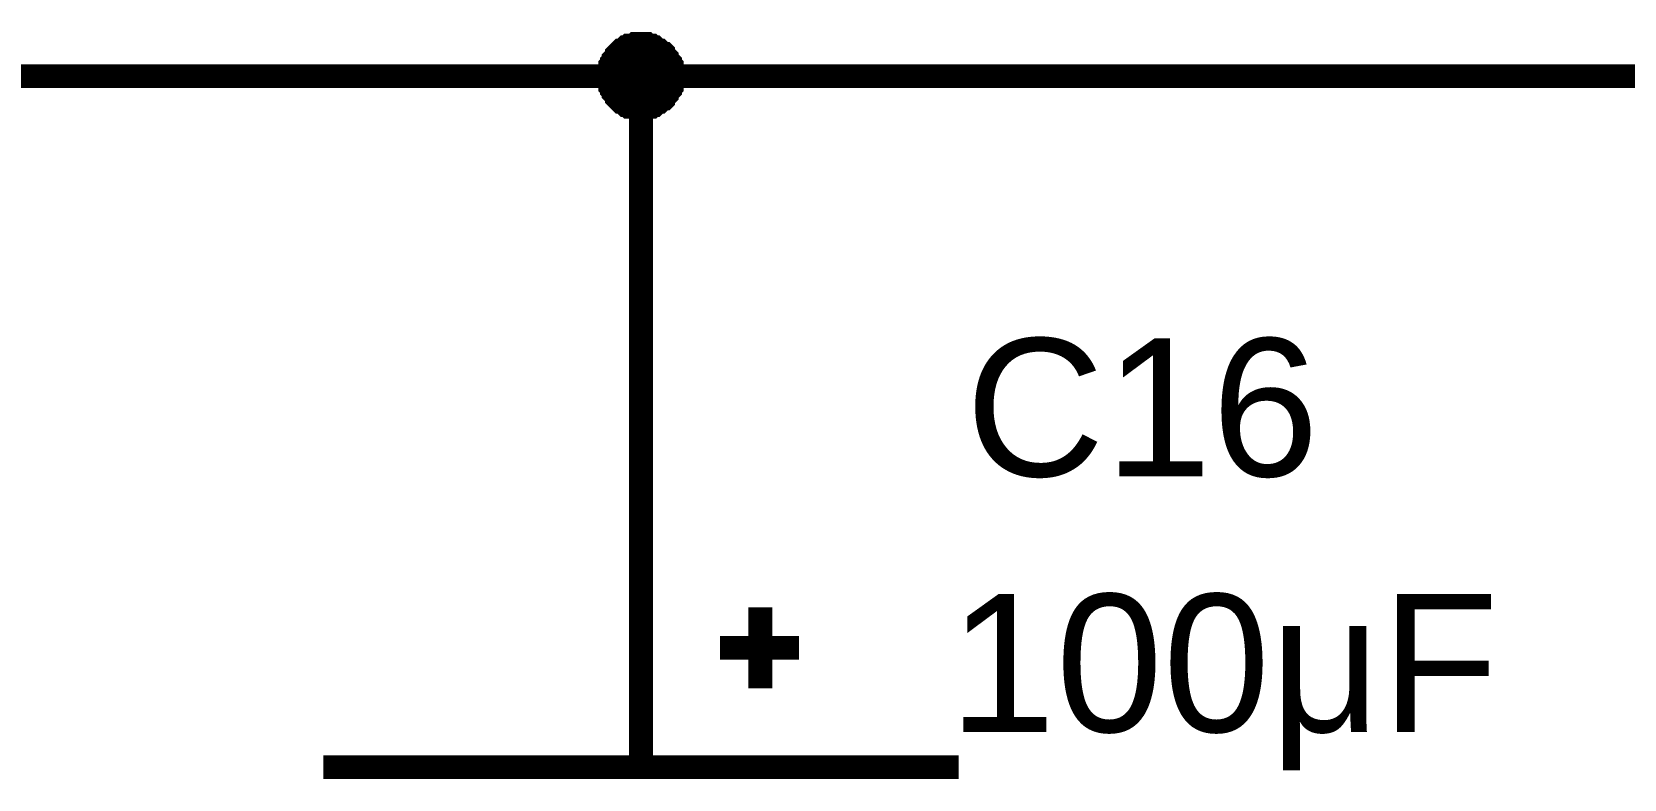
# Model space of a CAD drawing. Header units: millimetres. Extents: x 0 to 594, y 0 to 420.
# Drawn here: x 397.32 to 417.36, y 208.54 to 217.94 of the extents above; entities that cross this region are included whole.
import ezdxf

# ---------------------------------------------------------------- set-up
doc = ezdxf.new("R2010")
doc.units = ezdxf.units.MM
doc.layers.add('Sheet', color=255, linetype='Continuous')
doc.styles.get("Standard").update_dxf_attribs({"font": 'arial.ttf'})

msp = doc.modelspace()

# ---------------------------------------------------------------- linework, layer by layer
at = {"layer": 'Sheet', "color": 0}
for points, const_width in [([(404.48, 217.387), (404.48, 217.409), (404.48, 217.43), (404.48, 217.472), (404.48, 217.493), (404.502, 217.514), (404.502, 217.536), (404.502, 217.557), (404.523, 217.578), (404.523, 217.599), (404.544, 217.62), (404.544, 217.641), (404.565, 217.663), (404.586, 217.684), (404.586, 217.705), (404.607, 217.726), (404.629, 217.747), (404.65, 217.768), (404.65, 217.768), (404.671, 217.79), (404.692, 217.811), (404.713, 217.811), (404.734, 217.832), (404.756, 217.853), (404.777, 217.853), (404.798, 217.874), (404.84, 217.874), (404.861, 217.874), (404.883, 217.895), (404.904, 217.895), (404.925, 217.895), (404.967, 217.895), (404.988, 217.895)], 0.0991), ([(404.48, 217.387), (404.48, 217.409), (404.48, 217.43), (404.48, 217.472), (404.48, 217.493), (404.502, 217.514), (404.502, 217.536), (404.502, 217.557), (404.523, 217.578), (404.523, 217.599), (404.544, 217.62), (404.544, 217.641), (404.565, 217.663), (404.586, 217.684), (404.586, 217.705), (404.607, 217.726), (404.629, 217.747), (404.65, 217.768), (404.65, 217.768), (404.671, 217.79), (404.692, 217.811), (404.713, 217.811), (404.734, 217.832), (404.756, 217.853), (404.777, 217.853), (404.798, 217.874), (404.84, 217.874), (404.861, 217.874), (404.883, 217.895), (404.904, 217.895), (404.925, 217.895), (404.967, 217.895), (404.988, 217.895)], 0.0991), ([(404.48, 217.387), (404.48, 217.409), (404.48, 217.43), (404.48, 217.472), (404.48, 217.493), (404.502, 217.514), (404.502, 217.536), (404.502, 217.557), (404.523, 217.578), (404.523, 217.599), (404.544, 217.62), (404.544, 217.641), (404.565, 217.663), (404.586, 217.684), (404.586, 217.705), (404.607, 217.726), (404.629, 217.747), (404.65, 217.768), (404.65, 217.768), (404.671, 217.79), (404.692, 217.811), (404.713, 217.811), (404.734, 217.832), (404.756, 217.853), (404.777, 217.853), (404.798, 217.874), (404.84, 217.874), (404.861, 217.874), (404.883, 217.895), (404.904, 217.895), (404.925, 217.895), (404.967, 217.895), (404.988, 217.895)], 0.0991), ([(404.48, 217.387), (404.48, 217.409), (404.48, 217.43), (404.48, 217.472), (404.48, 217.493), (404.502, 217.514), (404.502, 217.536), (404.502, 217.557), (404.523, 217.578), (404.523, 217.599), (404.544, 217.62), (404.544, 217.641), (404.565, 217.663), (404.586, 217.684), (404.586, 217.705), (404.607, 217.726), (404.629, 217.747), (404.65, 217.768), (404.65, 217.768), (404.671, 217.79), (404.692, 217.811), (404.713, 217.811), (404.734, 217.832), (404.756, 217.853), (404.777, 217.853), (404.798, 217.874), (404.84, 217.874), (404.861, 217.874), (404.883, 217.895), (404.904, 217.895), (404.925, 217.895), (404.967, 217.895), (404.988, 217.895)], 0.0991), ([(404.48, 217.387), (404.48, 217.409), (404.48, 217.43), (404.48, 217.472), (404.48, 217.493), (404.502, 217.514), (404.502, 217.536), (404.502, 217.557), (404.523, 217.578), (404.523, 217.599), (404.544, 217.62), (404.544, 217.641), (404.565, 217.663), (404.586, 217.684), (404.586, 217.705), (404.607, 217.726), (404.629, 217.747), (404.65, 217.768), (404.65, 217.768), (404.671, 217.79), (404.692, 217.811), (404.713, 217.811), (404.734, 217.832), (404.756, 217.853), (404.777, 217.853), (404.798, 217.874), (404.84, 217.874), (404.861, 217.874), (404.883, 217.895), (404.904, 217.895), (404.925, 217.895), (404.967, 217.895), (404.988, 217.895)], 0.0991), ([(404.48, 217.387), (404.48, 217.409), (404.48, 217.43), (404.48, 217.472), (404.48, 217.493), (404.502, 217.514), (404.502, 217.536), (404.502, 217.557), (404.523, 217.578), (404.523, 217.599), (404.544, 217.62), (404.544, 217.641), (404.565, 217.663), (404.586, 217.684), (404.586, 217.705), (404.607, 217.726), (404.629, 217.747), (404.65, 217.768), (404.65, 217.768), (404.671, 217.79), (404.692, 217.811), (404.713, 217.811), (404.734, 217.832), (404.756, 217.853), (404.777, 217.853), (404.798, 217.874), (404.84, 217.874), (404.861, 217.874), (404.883, 217.895), (404.904, 217.895), (404.925, 217.895), (404.967, 217.895), (404.988, 217.895)], 0.0991), ([(404.48, 217.387), (404.48, 217.409), (404.48, 217.43), (404.48, 217.472), (404.48, 217.493), (404.502, 217.514), (404.502, 217.536), (404.502, 217.557), (404.523, 217.578), (404.523, 217.599), (404.544, 217.62), (404.544, 217.641), (404.565, 217.663), (404.586, 217.684), (404.586, 217.705), (404.607, 217.726), (404.629, 217.747), (404.65, 217.768), (404.65, 217.768), (404.671, 217.79), (404.692, 217.811), (404.713, 217.811), (404.734, 217.832), (404.756, 217.853), (404.777, 217.853), (404.798, 217.874), (404.84, 217.874), (404.861, 217.874), (404.883, 217.895), (404.904, 217.895), (404.925, 217.895), (404.967, 217.895), (404.988, 217.895)], 0.0991), ([(404.48, 217.387), (404.48, 217.409), (404.48, 217.43), (404.48, 217.472), (404.48, 217.493), (404.502, 217.514), (404.502, 217.536), (404.502, 217.557), (404.523, 217.578), (404.523, 217.599), (404.544, 217.62), (404.544, 217.641), (404.565, 217.663), (404.586, 217.684), (404.586, 217.705), (404.607, 217.726), (404.629, 217.747), (404.65, 217.768), (404.65, 217.768), (404.671, 217.79), (404.692, 217.811), (404.713, 217.811), (404.734, 217.832), (404.756, 217.853), (404.777, 217.853), (404.798, 217.874), (404.84, 217.874), (404.861, 217.874), (404.883, 217.895), (404.904, 217.895), (404.925, 217.895), (404.967, 217.895), (404.988, 217.895)], 0.0991), ([(404.988, 217.895), (404.988, 217.895)], 0.0991), ([(404.988, 217.895), (405.01, 217.895), (405.031, 217.895), (405.073, 217.895), (405.094, 217.895), (405.115, 217.874), (405.137, 217.874), (405.158, 217.874), (405.179, 217.853), (405.2, 217.853), (405.221, 217.832), (405.242, 217.811), (405.264, 217.811), (405.285, 217.79), (405.306, 217.768), (405.327, 217.768), (405.348, 217.747), (405.369, 217.726), (405.369, 217.705), (405.391, 217.684), (405.412, 217.663), (405.412, 217.641), (405.433, 217.62), (405.454, 217.599), (405.454, 217.578), (405.475, 217.557), (405.475, 217.536), (405.475, 217.514), (405.496, 217.493), (405.496, 217.472), (405.496, 217.43), (405.496, 217.409), (405.496, 217.387)], 0.0991), ([(404.988, 217.895), (404.988, 217.895)], 0.0991), ([(404.988, 217.895), (405.01, 217.895), (405.031, 217.895), (405.073, 217.895), (405.094, 217.895), (405.115, 217.874), (405.137, 217.874), (405.158, 217.874), (405.179, 217.853), (405.2, 217.853), (405.221, 217.832), (405.242, 217.811), (405.264, 217.811), (405.285, 217.79), (405.306, 217.768), (405.327, 217.768), (405.348, 217.747), (405.369, 217.726), (405.369, 217.705), (405.391, 217.684), (405.412, 217.663), (405.412, 217.641), (405.433, 217.62), (405.454, 217.599), (405.454, 217.578), (405.475, 217.557), (405.475, 217.536), (405.475, 217.514), (405.496, 217.493), (405.496, 217.472), (405.496, 217.43), (405.496, 217.409), (405.496, 217.387)], 0.0991), ([(404.988, 217.895), (404.988, 217.895)], 0.0991), ([(404.988, 217.895), (405.01, 217.895), (405.031, 217.895), (405.073, 217.895), (405.094, 217.895), (405.115, 217.874), (405.137, 217.874), (405.158, 217.874), (405.179, 217.853), (405.2, 217.853), (405.221, 217.832), (405.242, 217.811), (405.264, 217.811), (405.285, 217.79), (405.306, 217.768), (405.327, 217.768), (405.348, 217.747), (405.369, 217.726), (405.369, 217.705), (405.391, 217.684), (405.412, 217.663), (405.412, 217.641), (405.433, 217.62), (405.454, 217.599), (405.454, 217.578), (405.475, 217.557), (405.475, 217.536), (405.475, 217.514), (405.496, 217.493), (405.496, 217.472), (405.496, 217.43), (405.496, 217.409), (405.496, 217.387)], 0.0991), ([(404.988, 217.895), (404.988, 217.895)], 0.0991), ([(404.988, 217.895), (405.01, 217.895), (405.031, 217.895), (405.073, 217.895), (405.094, 217.895), (405.115, 217.874), (405.137, 217.874), (405.158, 217.874), (405.179, 217.853), (405.2, 217.853), (405.221, 217.832), (405.242, 217.811), (405.264, 217.811), (405.285, 217.79), (405.306, 217.768), (405.327, 217.768), (405.348, 217.747), (405.369, 217.726), (405.369, 217.705), (405.391, 217.684), (405.412, 217.663), (405.412, 217.641), (405.433, 217.62), (405.454, 217.599), (405.454, 217.578), (405.475, 217.557), (405.475, 217.536), (405.475, 217.514), (405.496, 217.493), (405.496, 217.472), (405.496, 217.43), (405.496, 217.409), (405.496, 217.387)], 0.0991), ([(404.988, 217.895), (404.988, 217.895)], 0.0991), ([(404.988, 217.895), (405.01, 217.895), (405.031, 217.895), (405.073, 217.895), (405.094, 217.895), (405.115, 217.874), (405.137, 217.874), (405.158, 217.874), (405.179, 217.853), (405.2, 217.853), (405.221, 217.832), (405.242, 217.811), (405.264, 217.811), (405.285, 217.79), (405.306, 217.768), (405.327, 217.768), (405.348, 217.747), (405.369, 217.726), (405.369, 217.705), (405.391, 217.684), (405.412, 217.663), (405.412, 217.641), (405.433, 217.62), (405.454, 217.599), (405.454, 217.578), (405.475, 217.557), (405.475, 217.536), (405.475, 217.514), (405.496, 217.493), (405.496, 217.472), (405.496, 217.43), (405.496, 217.409), (405.496, 217.387)], 0.0991), ([(404.988, 217.895), (404.988, 217.895)], 0.0991), ([(404.988, 217.895), (405.01, 217.895), (405.031, 217.895), (405.073, 217.895), (405.094, 217.895), (405.115, 217.874), (405.137, 217.874), (405.158, 217.874), (405.179, 217.853), (405.2, 217.853), (405.221, 217.832), (405.242, 217.811), (405.264, 217.811), (405.285, 217.79), (405.306, 217.768), (405.327, 217.768), (405.348, 217.747), (405.369, 217.726), (405.369, 217.705), (405.391, 217.684), (405.412, 217.663), (405.412, 217.641), (405.433, 217.62), (405.454, 217.599), (405.454, 217.578), (405.475, 217.557), (405.475, 217.536), (405.475, 217.514), (405.496, 217.493), (405.496, 217.472), (405.496, 217.43), (405.496, 217.409), (405.496, 217.387)], 0.0991), ([(404.988, 217.895), (404.988, 217.895)], 0.0991), ([(404.988, 217.895), (405.01, 217.895), (405.031, 217.895), (405.073, 217.895), (405.094, 217.895), (405.115, 217.874), (405.137, 217.874), (405.158, 217.874), (405.179, 217.853), (405.2, 217.853), (405.221, 217.832), (405.242, 217.811), (405.264, 217.811), (405.285, 217.79), (405.306, 217.768), (405.327, 217.768), (405.348, 217.747), (405.369, 217.726), (405.369, 217.705), (405.391, 217.684), (405.412, 217.663), (405.412, 217.641), (405.433, 217.62), (405.454, 217.599), (405.454, 217.578), (405.475, 217.557), (405.475, 217.536), (405.475, 217.514), (405.496, 217.493), (405.496, 217.472), (405.496, 217.43), (405.496, 217.409), (405.496, 217.387)], 0.0991), ([(404.988, 217.895), (404.988, 217.895)], 0.0991), ([(404.988, 217.895), (405.01, 217.895), (405.031, 217.895), (405.073, 217.895), (405.094, 217.895), (405.115, 217.874), (405.137, 217.874), (405.158, 217.874), (405.179, 217.853), (405.2, 217.853), (405.221, 217.832), (405.242, 217.811), (405.264, 217.811), (405.285, 217.79), (405.306, 217.768), (405.327, 217.768), (405.348, 217.747), (405.369, 217.726), (405.369, 217.705), (405.391, 217.684), (405.412, 217.663), (405.412, 217.641), (405.433, 217.62), (405.454, 217.599), (405.454, 217.578), (405.475, 217.557), (405.475, 217.536), (405.475, 217.514), (405.496, 217.493), (405.496, 217.472), (405.496, 217.43), (405.496, 217.409), (405.496, 217.387)], 0.0991), ([(366.974, 217.387), (385.981, 217.387), (404.988, 217.387)], 0.3), ([(404.988, 211.693), (404.988, 217.387), (405.179, 217.387), (405.179, 217.387), (423.191, 217.387), (428.779, 217.387)], 0.3), ([(404.988, 216.879), (404.967, 216.879), (404.925, 216.879), (404.904, 216.879), (404.883, 216.879), (404.861, 216.901), (404.84, 216.901), (404.798, 216.901), (404.777, 216.922), (404.756, 216.922), (404.734, 216.943), (404.713, 216.964), (404.692, 216.964), (404.671, 216.985), (404.65, 217.006), (404.65, 217.006), (404.629, 217.028), (404.607, 217.049), (404.586, 217.07), (404.586, 217.091), (404.565, 217.112), (404.544, 217.133), (404.544, 217.155), (404.523, 217.176), (404.523, 217.197), (404.502, 217.218), (404.502, 217.239), (404.502, 217.26), (404.48, 217.282), (404.48, 217.303), (404.48, 217.345), (404.48, 217.366), (404.48, 217.387)], 0.0991), ([(404.48, 217.387), (404.48, 217.387)], 0.0991), ([(404.988, 216.879), (404.967, 216.879), (404.925, 216.879), (404.904, 216.879), (404.883, 216.879), (404.861, 216.901), (404.84, 216.901), (404.798, 216.901), (404.777, 216.922), (404.756, 216.922), (404.734, 216.943), (404.713, 216.964), (404.692, 216.964), (404.671, 216.985), (404.65, 217.006), (404.65, 217.006), (404.629, 217.028), (404.607, 217.049), (404.586, 217.07), (404.586, 217.091), (404.565, 217.112), (404.544, 217.133), (404.544, 217.155), (404.523, 217.176), (404.523, 217.197), (404.502, 217.218), (404.502, 217.239), (404.502, 217.26), (404.48, 217.282), (404.48, 217.303), (404.48, 217.345), (404.48, 217.366), (404.48, 217.387)], 0.0991), ([(404.48, 217.387), (404.48, 217.387)], 0.0991), ([(404.988, 216.879), (404.967, 216.879), (404.925, 216.879), (404.904, 216.879), (404.883, 216.879), (404.861, 216.901), (404.84, 216.901), (404.798, 216.901), (404.777, 216.922), (404.756, 216.922), (404.734, 216.943), (404.713, 216.964), (404.692, 216.964), (404.671, 216.985), (404.65, 217.006), (404.65, 217.006), (404.629, 217.028), (404.607, 217.049), (404.586, 217.07), (404.586, 217.091), (404.565, 217.112), (404.544, 217.133), (404.544, 217.155), (404.523, 217.176), (404.523, 217.197), (404.502, 217.218), (404.502, 217.239), (404.502, 217.26), (404.48, 217.282), (404.48, 217.303), (404.48, 217.345), (404.48, 217.366), (404.48, 217.387)], 0.0991), ([(404.48, 217.387), (404.48, 217.387)], 0.0991), ([(404.988, 216.879), (404.967, 216.879), (404.925, 216.879), (404.904, 216.879), (404.883, 216.879), (404.861, 216.901), (404.84, 216.901), (404.798, 216.901), (404.777, 216.922), (404.756, 216.922), (404.734, 216.943), (404.713, 216.964), (404.692, 216.964), (404.671, 216.985), (404.65, 217.006), (404.65, 217.006), (404.629, 217.028), (404.607, 217.049), (404.586, 217.07), (404.586, 217.091), (404.565, 217.112), (404.544, 217.133), (404.544, 217.155), (404.523, 217.176), (404.523, 217.197), (404.502, 217.218), (404.502, 217.239), (404.502, 217.26), (404.48, 217.282), (404.48, 217.303), (404.48, 217.345), (404.48, 217.366), (404.48, 217.387)], 0.0991), ([(404.48, 217.387), (404.48, 217.387)], 0.0991), ([(404.988, 216.879), (404.967, 216.879), (404.925, 216.879), (404.904, 216.879), (404.883, 216.879), (404.861, 216.901), (404.84, 216.901), (404.798, 216.901), (404.777, 216.922), (404.756, 216.922), (404.734, 216.943), (404.713, 216.964), (404.692, 216.964), (404.671, 216.985), (404.65, 217.006), (404.65, 217.006), (404.629, 217.028), (404.607, 217.049), (404.586, 217.07), (404.586, 217.091), (404.565, 217.112), (404.544, 217.133), (404.544, 217.155), (404.523, 217.176), (404.523, 217.197), (404.502, 217.218), (404.502, 217.239), (404.502, 217.26), (404.48, 217.282), (404.48, 217.303), (404.48, 217.345), (404.48, 217.366), (404.48, 217.387)], 0.0991), ([(404.48, 217.387), (404.48, 217.387)], 0.0991), ([(404.988, 216.879), (404.967, 216.879), (404.925, 216.879), (404.904, 216.879), (404.883, 216.879), (404.861, 216.901), (404.84, 216.901), (404.798, 216.901), (404.777, 216.922), (404.756, 216.922), (404.734, 216.943), (404.713, 216.964), (404.692, 216.964), (404.671, 216.985), (404.65, 217.006), (404.65, 217.006), (404.629, 217.028), (404.607, 217.049), (404.586, 217.07), (404.586, 217.091), (404.565, 217.112), (404.544, 217.133), (404.544, 217.155), (404.523, 217.176), (404.523, 217.197), (404.502, 217.218), (404.502, 217.239), (404.502, 217.26), (404.48, 217.282), (404.48, 217.303), (404.48, 217.345), (404.48, 217.366), (404.48, 217.387)], 0.0991), ([(404.48, 217.387), (404.48, 217.387)], 0.0991), ([(404.988, 216.879), (404.967, 216.879), (404.925, 216.879), (404.904, 216.879), (404.883, 216.879), (404.861, 216.901), (404.84, 216.901), (404.798, 216.901), (404.777, 216.922), (404.756, 216.922), (404.734, 216.943), (404.713, 216.964), (404.692, 216.964), (404.671, 216.985), (404.65, 217.006), (404.65, 217.006), (404.629, 217.028), (404.607, 217.049), (404.586, 217.07), (404.586, 217.091), (404.565, 217.112), (404.544, 217.133), (404.544, 217.155), (404.523, 217.176), (404.523, 217.197), (404.502, 217.218), (404.502, 217.239), (404.502, 217.26), (404.48, 217.282), (404.48, 217.303), (404.48, 217.345), (404.48, 217.366), (404.48, 217.387)], 0.0991), ([(404.48, 217.387), (404.48, 217.387)], 0.0991), ([(404.988, 216.879), (404.967, 216.879), (404.925, 216.879), (404.904, 216.879), (404.883, 216.879), (404.861, 216.901), (404.84, 216.901), (404.798, 216.901), (404.777, 216.922), (404.756, 216.922), (404.734, 216.943), (404.713, 216.964), (404.692, 216.964), (404.671, 216.985), (404.65, 217.006), (404.65, 217.006), (404.629, 217.028), (404.607, 217.049), (404.586, 217.07), (404.586, 217.091), (404.565, 217.112), (404.544, 217.133), (404.544, 217.155), (404.523, 217.176), (404.523, 217.197), (404.502, 217.218), (404.502, 217.239), (404.502, 217.26), (404.48, 217.282), (404.48, 217.303), (404.48, 217.345), (404.48, 217.366), (404.48, 217.387)], 0.0991), ([(404.48, 217.387), (404.48, 217.387)], 0.0991), ([(405.496, 217.387), (405.496, 217.366), (405.496, 217.345), (405.496, 217.303), (405.496, 217.282), (405.475, 217.26), (405.475, 217.239), (405.475, 217.218), (405.454, 217.197), (405.454, 217.176), (405.433, 217.155), (405.412, 217.133), (405.412, 217.112), (405.391, 217.091), (405.369, 217.07), (405.369, 217.049), (405.348, 217.028), (405.327, 217.006), (405.306, 217.006), (405.285, 216.985), (405.264, 216.964), (405.242, 216.964), (405.221, 216.943), (405.2, 216.922), (405.179, 216.922), (405.158, 216.901), (405.137, 216.901), (405.115, 216.901), (405.094, 216.879), (405.073, 216.879), (405.031, 216.879), (405.01, 216.879), (404.988, 216.879)], 0.0991), ([(405.496, 217.387), (405.496, 217.366), (405.496, 217.345), (405.496, 217.303), (405.496, 217.282), (405.475, 217.26), (405.475, 217.239), (405.475, 217.218), (405.454, 217.197), (405.454, 217.176), (405.433, 217.155), (405.412, 217.133), (405.412, 217.112), (405.391, 217.091), (405.369, 217.07), (405.369, 217.049), (405.348, 217.028), (405.327, 217.006), (405.306, 217.006), (405.285, 216.985), (405.264, 216.964), (405.242, 216.964), (405.221, 216.943), (405.2, 216.922), (405.179, 216.922), (405.158, 216.901), (405.137, 216.901), (405.115, 216.901), (405.094, 216.879), (405.073, 216.879), (405.031, 216.879), (405.01, 216.879), (404.988, 216.879)], 0.0991), ([(405.496, 217.387), (405.496, 217.366), (405.496, 217.345), (405.496, 217.303), (405.496, 217.282), (405.475, 217.26), (405.475, 217.239), (405.475, 217.218), (405.454, 217.197), (405.454, 217.176), (405.433, 217.155), (405.412, 217.133), (405.412, 217.112), (405.391, 217.091), (405.369, 217.07), (405.369, 217.049), (405.348, 217.028), (405.327, 217.006), (405.306, 217.006), (405.285, 216.985), (405.264, 216.964), (405.242, 216.964), (405.221, 216.943), (405.2, 216.922), (405.179, 216.922), (405.158, 216.901), (405.137, 216.901), (405.115, 216.901), (405.094, 216.879), (405.073, 216.879), (405.031, 216.879), (405.01, 216.879), (404.988, 216.879)], 0.0991), ([(405.496, 217.387), (405.496, 217.366), (405.496, 217.345), (405.496, 217.303), (405.496, 217.282), (405.475, 217.26), (405.475, 217.239), (405.475, 217.218), (405.454, 217.197), (405.454, 217.176), (405.433, 217.155), (405.412, 217.133), (405.412, 217.112), (405.391, 217.091), (405.369, 217.07), (405.369, 217.049), (405.348, 217.028), (405.327, 217.006), (405.306, 217.006), (405.285, 216.985), (405.264, 216.964), (405.242, 216.964), (405.221, 216.943), (405.2, 216.922), (405.179, 216.922), (405.158, 216.901), (405.137, 216.901), (405.115, 216.901), (405.094, 216.879), (405.073, 216.879), (405.031, 216.879), (405.01, 216.879), (404.988, 216.879)], 0.0991), ([(405.496, 217.387), (405.496, 217.366), (405.496, 217.345), (405.496, 217.303), (405.496, 217.282), (405.475, 217.26), (405.475, 217.239), (405.475, 217.218), (405.454, 217.197), (405.454, 217.176), (405.433, 217.155), (405.412, 217.133), (405.412, 217.112), (405.391, 217.091), (405.369, 217.07), (405.369, 217.049), (405.348, 217.028), (405.327, 217.006), (405.306, 217.006), (405.285, 216.985), (405.264, 216.964), (405.242, 216.964), (405.221, 216.943), (405.2, 216.922), (405.179, 216.922), (405.158, 216.901), (405.137, 216.901), (405.115, 216.901), (405.094, 216.879), (405.073, 216.879), (405.031, 216.879), (405.01, 216.879), (404.988, 216.879)], 0.0991), ([(405.496, 217.387), (405.496, 217.366), (405.496, 217.345), (405.496, 217.303), (405.496, 217.282), (405.475, 217.26), (405.475, 217.239), (405.475, 217.218), (405.454, 217.197), (405.454, 217.176), (405.433, 217.155), (405.412, 217.133), (405.412, 217.112), (405.391, 217.091), (405.369, 217.07), (405.369, 217.049), (405.348, 217.028), (405.327, 217.006), (405.306, 217.006), (405.285, 216.985), (405.264, 216.964), (405.242, 216.964), (405.221, 216.943), (405.2, 216.922), (405.179, 216.922), (405.158, 216.901), (405.137, 216.901), (405.115, 216.901), (405.094, 216.879), (405.073, 216.879), (405.031, 216.879), (405.01, 216.879), (404.988, 216.879)], 0.0991), ([(405.496, 217.387), (405.496, 217.366), (405.496, 217.345), (405.496, 217.303), (405.496, 217.282), (405.475, 217.26), (405.475, 217.239), (405.475, 217.218), (405.454, 217.197), (405.454, 217.176), (405.433, 217.155), (405.412, 217.133), (405.412, 217.112), (405.391, 217.091), (405.369, 217.07), (405.369, 217.049), (405.348, 217.028), (405.327, 217.006), (405.306, 217.006), (405.285, 216.985), (405.264, 216.964), (405.242, 216.964), (405.221, 216.943), (405.2, 216.922), (405.179, 216.922), (405.158, 216.901), (405.137, 216.901), (405.115, 216.901), (405.094, 216.879), (405.073, 216.879), (405.031, 216.879), (405.01, 216.879), (404.988, 216.879)], 0.0991), ([(405.496, 217.387), (405.496, 217.366), (405.496, 217.345), (405.496, 217.303), (405.496, 217.282), (405.475, 217.26), (405.475, 217.239), (405.475, 217.218), (405.454, 217.197), (405.454, 217.176), (405.433, 217.155), (405.412, 217.133), (405.412, 217.112), (405.391, 217.091), (405.369, 217.07), (405.369, 217.049), (405.348, 217.028), (405.327, 217.006), (405.306, 217.006), (405.285, 216.985), (405.264, 216.964), (405.242, 216.964), (405.221, 216.943), (405.2, 216.922), (405.179, 216.922), (405.158, 216.901), (405.137, 216.901), (405.115, 216.901), (405.094, 216.879), (405.073, 216.879), (405.031, 216.879), (405.01, 216.879), (404.988, 216.879)], 0.0991), ([(405.496, 217.387), (405.496, 217.387), (405.496, 217.387), (405.496, 217.387), (405.496, 217.387), (405.496, 217.387), (405.496, 217.387), (405.496, 217.387), (405.496, 217.387), (405.496, 217.387), (405.496, 217.387), (405.496, 217.387), (405.496, 217.387), (405.496, 217.387), (405.496, 217.387), (405.496, 217.387), (405.496, 217.387), (405.496, 217.387), (405.496, 217.387), (405.496, 217.387), (405.496, 217.387), (405.496, 217.387), (405.496, 217.387), (405.496, 217.387), (405.496, 217.387), (405.496, 217.387), (405.496, 217.387), (405.496, 217.387), (405.496, 217.387), (405.496, 217.387), (405.496, 217.387), (405.496, 217.387), (405.496, 217.387)], 0.0991), ([(405.496, 217.387), (405.496, 217.387)], 0.0991), ([(405.496, 217.387), (405.496, 217.387), (405.496, 217.387), (405.496, 217.387), (405.496, 217.387), (405.496, 217.387), (405.496, 217.387), (405.496, 217.387), (405.496, 217.387), (405.496, 217.387), (405.496, 217.387), (405.496, 217.387), (405.496, 217.387), (405.496, 217.387), (405.496, 217.387), (405.496, 217.387), (405.496, 217.387), (405.496, 217.387), (405.496, 217.387), (405.496, 217.387), (405.496, 217.387), (405.496, 217.387), (405.496, 217.387), (405.496, 217.387), (405.496, 217.387), (405.496, 217.387), (405.496, 217.387), (405.496, 217.387), (405.496, 217.387), (405.496, 217.387), (405.496, 217.387), (405.496, 217.387), (405.496, 217.387)], 0.0991), ([(405.496, 217.387), (405.496, 217.387)], 0.0991), ([(405.496, 217.387), (405.496, 217.387), (405.496, 217.387), (405.496, 217.387), (405.496, 217.387), (405.496, 217.387), (405.496, 217.387), (405.496, 217.387), (405.496, 217.387), (405.496, 217.387), (405.496, 217.387), (405.496, 217.387), (405.496, 217.387), (405.496, 217.387), (405.496, 217.387), (405.496, 217.387), (405.496, 217.387), (405.496, 217.387), (405.496, 217.387), (405.496, 217.387), (405.496, 217.387), (405.496, 217.387), (405.496, 217.387), (405.496, 217.387), (405.496, 217.387), (405.496, 217.387), (405.496, 217.387), (405.496, 217.387), (405.496, 217.387), (405.496, 217.387), (405.496, 217.387), (405.496, 217.387), (405.496, 217.387)], 0.0991), ([(405.496, 217.387), (405.496, 217.387)], 0.0991), ([(405.496, 217.387), (405.496, 217.387), (405.496, 217.387), (405.496, 217.387), (405.496, 217.387), (405.496, 217.387), (405.496, 217.387), (405.496, 217.387), (405.496, 217.387), (405.496, 217.387), (405.496, 217.387), (405.496, 217.387), (405.496, 217.387), (405.496, 217.387), (405.496, 217.387), (405.496, 217.387), (405.496, 217.387), (405.496, 217.387), (405.496, 217.387), (405.496, 217.387), (405.496, 217.387), (405.496, 217.387), (405.496, 217.387), (405.496, 217.387), (405.496, 217.387), (405.496, 217.387), (405.496, 217.387), (405.496, 217.387), (405.496, 217.387), (405.496, 217.387), (405.496, 217.387), (405.496, 217.387), (405.496, 217.387)], 0.0991), ([(405.496, 217.387), (405.496, 217.387)], 0.0991), ([(405.496, 217.387), (405.496, 217.387), (405.496, 217.387), (405.496, 217.387), (405.496, 217.387), (405.496, 217.387), (405.496, 217.387), (405.496, 217.387), (405.496, 217.387), (405.496, 217.387), (405.496, 217.387), (405.496, 217.387), (405.496, 217.387), (405.496, 217.387), (405.496, 217.387), (405.496, 217.387), (405.496, 217.387), (405.496, 217.387), (405.496, 217.387), (405.496, 217.387), (405.496, 217.387), (405.496, 217.387), (405.496, 217.387), (405.496, 217.387), (405.496, 217.387), (405.496, 217.387), (405.496, 217.387), (405.496, 217.387), (405.496, 217.387), (405.496, 217.387), (405.496, 217.387), (405.496, 217.387), (405.496, 217.387)], 0.0991), ([(405.496, 217.387), (405.496, 217.387)], 0.0991), ([(405.496, 217.387), (405.496, 217.387), (405.496, 217.387), (405.496, 217.387), (405.496, 217.387), (405.496, 217.387), (405.496, 217.387), (405.496, 217.387), (405.496, 217.387), (405.496, 217.387), (405.496, 217.387), (405.496, 217.387), (405.496, 217.387), (405.496, 217.387), (405.496, 217.387), (405.496, 217.387), (405.496, 217.387), (405.496, 217.387), (405.496, 217.387), (405.496, 217.387), (405.496, 217.387), (405.496, 217.387), (405.496, 217.387), (405.496, 217.387), (405.496, 217.387), (405.496, 217.387), (405.496, 217.387), (405.496, 217.387), (405.496, 217.387), (405.496, 217.387), (405.496, 217.387), (405.496, 217.387), (405.496, 217.387)], 0.0991), ([(405.496, 217.387), (405.496, 217.387)], 0.0991), ([(405.496, 217.387), (405.496, 217.387), (405.496, 217.387), (405.496, 217.387), (405.496, 217.387), (405.496, 217.387), (405.496, 217.387), (405.496, 217.387), (405.496, 217.387), (405.496, 217.387), (405.496, 217.387), (405.496, 217.387), (405.496, 217.387), (405.496, 217.387), (405.496, 217.387), (405.496, 217.387), (405.496, 217.387), (405.496, 217.387), (405.496, 217.387), (405.496, 217.387), (405.496, 217.387), (405.496, 217.387), (405.496, 217.387), (405.496, 217.387), (405.496, 217.387), (405.496, 217.387), (405.496, 217.387), (405.496, 217.387), (405.496, 217.387), (405.496, 217.387), (405.496, 217.387), (405.496, 217.387), (405.496, 217.387)], 0.0991), ([(405.496, 217.387), (405.496, 217.387)], 0.0991), ([(405.496, 217.387), (405.496, 217.387), (405.496, 217.387), (405.496, 217.387), (405.496, 217.387), (405.496, 217.387), (405.496, 217.387), (405.496, 217.387), (405.496, 217.387), (405.496, 217.387), (405.496, 217.387), (405.496, 217.387), (405.496, 217.387), (405.496, 217.387), (405.496, 217.387), (405.496, 217.387), (405.496, 217.387), (405.496, 217.387), (405.496, 217.387), (405.496, 217.387), (405.496, 217.387), (405.496, 217.387), (405.496, 217.387), (405.496, 217.387), (405.496, 217.387), (405.496, 217.387), (405.496, 217.387), (405.496, 217.387), (405.496, 217.387), (405.496, 217.387), (405.496, 217.387), (405.496, 217.387), (405.496, 217.387)], 0.0991), ([(405.496, 217.387), (405.496, 217.387)], 0.0991), ([(404.988, 208.688), (404.988, 211.693)], 0.3), ([(406.491, 210.699), (406.491, 209.682)], 0.3), ([(406.978, 210.191), (405.983, 210.191)], 0.3), ([(400.988, 208.688), (404.988, 208.688)], 0.3), ([(404.988, 208.688), (408.989, 208.688)], 0.3)]:
    msp.add_lwpolyline(points, dxfattribs=dict(at, const_width=const_width))
at = {"layer": 'Sheet', "color": 0, "const_width": 0.508}
msp.add_lwpolyline([(404.725, 217.4, 1), (405.233, 217.4, 1)], format="xyb", close=True, dxfattribs=at)

# ---------------------------------------------------------------- texts
at = {"layer": 'Sheet', "color": 0}
for s, p in [('C16', (409.073, 212.35)), ('100μF', (408.862, 209.132))]:
    msp.add_text(s, height=1.7357, dxfattribs=at).set_placement(p)

doc.saveas('drawing.dxf')
